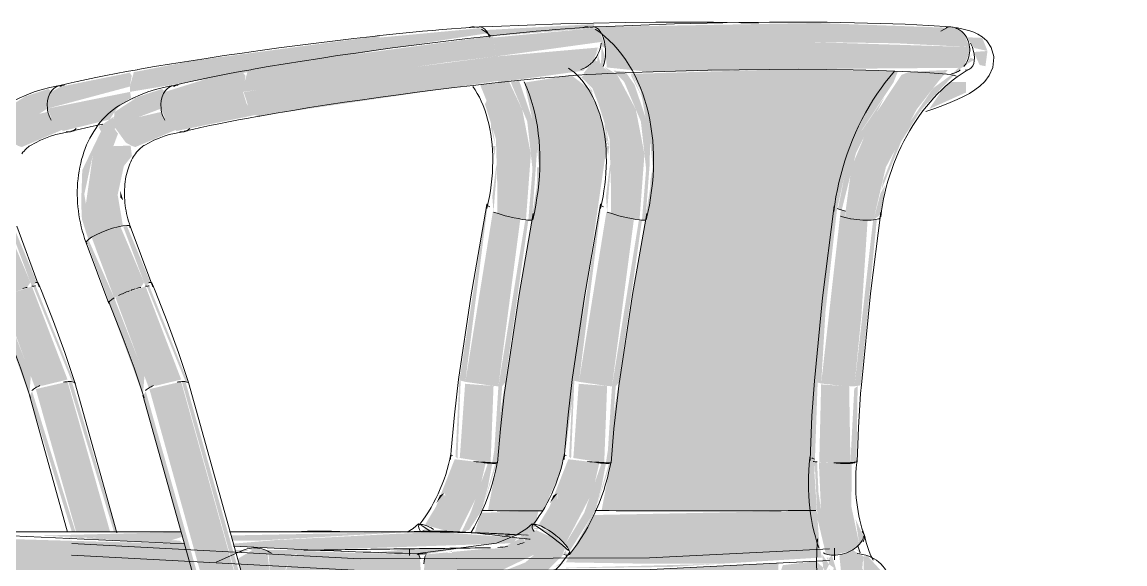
# Model space of a CAD drawing. Header units: inches. Extents: x -55396 to -733, y -290 to 853.
# Drawn here: x -26187.23 to -26163.85, y 16.87 to 28.35 of the extents above; entities that cross this region are included whole.
import ezdxf

# ---------------------------------------------------------------- set-up
doc = ezdxf.new("R2010")
doc.units = ezdxf.units.IN
doc.header["$MEASUREMENT"] = 0
doc.layers.add('I-FURN', color=30, linetype='Continuous', lineweight=9)

# ---------------------------------------------------------------- blocks, each defined once
blk = doc.blocks.new('HermanMiller_Collection_Air-Chair_SideChair_Arms - Arms-457867-Section 13')
at = {"layer": 'I-FURN'}
for points in [[(-26167.138, 27.825), (-26167.269, 28.117), (-26167.437, 28.228), (-26170.392, 28.334), (-26175.094, 28.249), (-26174.948, 28.117), (-26174.865, 27.825), (-26170.525, 27.931), (-26168.698, 27.904)], [(-26182.531, 26.875), (-26178.224, 27.5), (-26177.189, 27.624), (-26177.241, 28.061), (-26181.242, 27.527), (-26182.451, 27.293), (-26182.537, 27.002)], [(-26175.24, 27.448), (-26175.122, 27.537), (-26174.96, 27.884), (-26175.127, 27.571), (-26175.221, 27.466)], [(-26166.76, 27.741), (-26166.87, 28.018), (-26167.206, 28.032), (-26167.042, 27.804)], [(-26182.222, 26.362), (-26178.224, 26.945), (-26177.135, 27.107), (-26177.189, 27.624), (-26180.849, 27.149), (-26182.53, 26.869), (-26182.418, 26.52), (-26182.289, 26.384)], [(-26184.283, 26.52), (-26182.531, 26.875), (-26182.495, 27.219), (-26182.544, 27.28), (-26183.201, 27.186), (-26184.211, 26.871), (-26184.284, 26.648)], [(-26172.758, 17.999), (-26170.377, 18.008), (-26170.429, 18.794), (-26170.359, 20.766), (-26169.948, 24.408), (-26169.938, 24.434), (-26169.779, 25.162), (-26169.418, 26.073), (-26168.751, 27.079), (-26168.657, 27.314), (-26170.819, 27.359), (-26174.298, 27.257), (-26174.109, 26.882), (-26174.008, 26.323), (-26173.905, 25.764), (-26173.858, 25.279), (-26173.907, 24.869), (-26174.851, 19.018), (-26174.753, 19.01), (-26174.942, 18.003), (-26173.905, 18)], [(-26185.252, 26.106), (-26184.748, 26.344), (-26184.283, 26.52), (-26184.201, 26.882), (-26184.26, 26.938), (-26184.776, 26.768), (-26185.271, 26.448), (-26185.285, 26.227)], [(-26183.951, 26.047), (-26182.289, 26.384), (-26182.47, 26.625), (-26182.544, 26.873), (-26184.283, 26.52), (-26184.134, 26.172), (-26183.956, 26.049)], [(-26169.851, 24.369), (-26169.546, 25.586), (-26168.932, 26.786), (-26169.439, 26.032), (-26169.779, 25.162), (-26169.93, 24.398), (-26169.865, 24.373)], [(-26184.826, 25.706), (-26183.979, 26.066), (-26184.256, 26.392), (-26184.283, 26.45), (-26184.757, 26.34), (-26185.252, 26.106), (-26185.028, 25.798), (-26184.9, 25.729)], [(-26185.824, 23.747), (-26185.755, 23.793), (-26185.91, 24.704), (-26185.727, 25.55), (-26185.252, 26.106), (-26185.291, 26.344), (-26185.606, 26.129), (-26185.557, 26.039), (-26185.953, 25.218), (-26185.976, 24.537), (-26185.961, 24.179)], [(-26185.755, 23.793), (-26185.193, 24.016), (-26185.091, 24.038), (-26185.203, 24.694), (-26185.071, 25.304), (-26184.901, 25.517), (-26184.928, 25.737), (-26185.294, 25.724), (-26185.196, 25.989), (-26185.268, 26.088), (-26185.727, 25.55), (-26185.876, 24.504), (-26185.824, 24.197)], [(-26185.085, 24.575), (-26185.147, 24.783), (-26185.147, 24.638), (-26185.137, 24.628)], [(-26175.422, 20.731), (-26174.95, 24.467), (-26174.982, 24.38), (-26175.549, 20.767), (-26175.5, 20.75)], [(-26174.721, 20.637), (-26174.256, 24.181), (-26174.84, 24.327), (-26175.422, 20.731), (-26174.817, 20.643)], [(-26169.685, 20.635), (-26169.581, 20.637), (-26169.434, 22.129), (-26169.302, 24.156), (-26169.779, 24.243), (-26169.769, 24.346), (-26169.871, 24.375), (-26170.286, 20.696), (-26169.77, 20.637)], [(-26174.642, 20.635), (-26174.579, 20.716), (-26174.086, 24.158), (-26174.151, 24.162), (-26174.721, 20.637)], [(-26169.581, 20.637), (-26169.452, 20.656), (-26169.106, 24.175), (-26169.186, 24.155), (-26169.581, 20.638)], [(-26185.275, 22.509), (-26184.713, 22.733), (-26184.643, 22.838), (-26185.147, 24.026), (-26185.662, 23.844), (-26185.755, 23.793), (-26185.398, 22.838)], [(-26184.612, 22.754), (-26184.508, 22.838), (-26185.011, 24.046), (-26185.091, 24.038), (-26184.613, 22.757)], [(-26185.384, 22.422), (-26185.275, 22.509), (-26185.824, 23.747), (-26185.864, 23.708), (-26185.416, 22.509)], [(-26184.537, 20.59), (-26184.452, 20.647), (-26184.375, 20.653), (-26183.856, 20.78), (-26184.612, 22.754), (-26185.182, 22.559), (-26185.246, 22.507), (-26184.542, 20.602)], [(-26183.711, 20.719), (-26184.532, 22.763), (-26184.585, 22.754), (-26183.762, 20.734)], [(-26170.286, 20.696), (-26170.158, 22.838), (-26170.364, 20.716)], [(-26184.667, 20.458), (-26184.633, 20.868), (-26185.275, 22.501), (-26185.384, 22.397), (-26184.67, 20.465)], [(-26178.479, 0), (-26178.062, 0), (-26183.856, 20.734), (-26184.53, 20.578), (-26178.795, 0), (-26178.593, 0)], [(-26177.994, 0), (-26177.928, 0), (-26183.764, 20.734), (-26183.841, 20.734), (-26178.062, 0)], [(-26175.589, 19.095), (-26175.52, 20.757), (-26175.55, 20.75), (-26175.631, 19.145), (-26175.598, 19.118)], [(-26174.757, 19.015), (-26174.642, 20.635), (-26174.722, 20.635), (-26174.825, 19.017), (-26174.807, 19.016)], [(-26169.89, 19.015), (-26169.666, 19.02), (-26169.693, 20.635), (-26170.287, 20.677), (-26170.327, 19.031), (-26170.02, 19.017)], [(-26169.666, 19.02), (-26169.537, 19.033), (-26169.513, 20.643), (-26169.585, 20.587), (-26169.666, 19.025)], [(-26178.872, 0), (-26178.795, 0), (-26184.607, 20.529), (-26184.661, 20.436), (-26178.927, 0)], [(-26170.15, 17.073), (-26170.343, 18.385), (-26170.373, 19.034), (-26170.425, 19.034), (-26170.363, 17.823), (-26170.187, 17.087)], [(-26170.04, 17.058), (-26169.671, 17.144), (-26169.477, 17.287), (-26169.647, 18.094), (-26169.636, 19.009), (-26170.335, 19.026), (-26170.274, 17.662), (-26170.15, 17.073)], [(-26176.036, 18.162), (-26175.871, 18.376), (-26175.963, 18.324), (-26176.032, 18.172)], [(-26169.477, 17.287), (-26169.387, 17.456), (-26169.557, 17.822)], [(-26178.676, 15.697), (-26177.521, 15.898), (-26176.817, 16.21), (-26176.702, 16.306), (-26176.355, 16.482), (-26175.774, 17.047), (-26175.714, 17.219), (-26175.965, 17.42), (-26176.56, 16.904), (-26177.469, 16.545), (-26178.693, 16.344), (-26178.67, 15.816)], [(-26182.487, 16.428), (-26181.949, 16.475), (-26182.032, 17.144), (-26182.279, 17.212), (-26182.66, 16.978), (-26182.493, 16.489)], [(-26178.75, 16.318), (-26178.798, 17.059), (-26178.814, 17.06), (-26181.32, 17.148), (-26181.55, 16.953), (-26181.688, 16.617), (-26181.71, 16.423), (-26179.822, 16.35)], [(-26179.018, 17.069), (-26179.018, 17.195), (-26179.829, 17.103), (-26179.305, 17.081)], [(-26178.812, 17.06), (-26178.742, 17.07), (-26177.899, 17.208), (-26179.018, 17.195), (-26179.018, 17.069), (-26178.814, 17.06)], [(-26170.288, 16.351), (-26170.413, 16.62), (-26170.233, 16.62), (-26170.247, 16.797), (-26170.396, 16.935), (-26171.101, 16.847), (-26171.199, 16.541), (-26171.189, 16.424), (-26170.42, 16.367)]]:
    blk.add_hatch(color=256, dxfattribs=at).paths.add_polyline_path(points, flags=0)
h = blk.add_hatch(color=256, dxfattribs=at)
h.paths.add_polyline_path([(-26177.189, 27.624), (-26174.96, 27.931), (-26174.918, 27.821), (-26174.865, 27.825), (-26174.993, 28.184), (-26175.109, 28.224), (-26177.236, 28.025), (-26177.2, 27.72)], flags=0)
h.paths.add_polyline_path([(-26174.979, 27.817), (-26174.962, 27.858), (-26174.973, 27.838)], flags=0)
h = blk.add_hatch(color=256, dxfattribs=at)
h.paths.add_polyline_path([(-26167.52, 27.258), (-26167.262, 27.411), (-26167.137, 27.72), (-26167.138, 27.825), (-26170.525, 27.931), (-26174.865, 27.825), (-26174.832, 27.392), (-26173.905, 27.296), (-26170.636, 27.357), (-26167.377, 27.384), (-26167.477, 27.287), (-26167.524, 27.259)], flags=0)
h.paths.add_polyline_path([(-26174.829, 27.264), (-26174.851, 27.348), (-26174.832, 27.266)], flags=0)
h = blk.add_hatch(color=256, dxfattribs=at)
h.paths.add_polyline_path([(-26177.132, 27.076), (-26175.323, 27.323), (-26175.268, 27.4), (-26175.089, 27.627), (-26175.019, 27.814), (-26177.189, 27.624), (-26177.135, 27.107)], flags=0)
h.paths.add_polyline_path([(-26174.926, 27.374), (-26174.92, 27.41), (-26174.931, 27.38)], flags=0)
h.paths.add_polyline_path([(-26174.91, 27.406), (-26174.863, 27.603), (-26174.936, 27.82), (-26174.944, 27.758), (-26174.954, 27.466), (-26174.918, 27.41)], flags=0)
h = blk.add_hatch(color=256, dxfattribs=at)
h.paths.add_polyline_path([(-26174.138, 24.162), (-26174.033, 25.556), (-26174.216, 26.502), (-26174.616, 27.246), (-26174.88, 27.401), (-26174.809, 27.311), (-26175.089, 27.56), (-26175.32, 27.277), (-26175.136, 26.953), (-26175.006, 26.613), (-26174.773, 25.875), (-26174.746, 24.939), (-26174.743, 24.3), (-26174.184, 24.169)], flags=0)
h.paths.add_polyline_path([(-26175.104, 26.845), (-26175.277, 27.106), (-26175.157, 26.901)], flags=0)
h.paths.add_polyline_path([(-26174.921, 27.411), (-26174.974, 27.499), (-26175.019, 27.671), (-26175.037, 27.515), (-26174.956, 27.442)], flags=0)
h = blk.add_hatch(color=256, dxfattribs=at)
h.paths.add_polyline_path([(-26169.282, 24.155), (-26169.177, 24.162), (-26168.914, 25.279), (-26168.264, 26.5), (-26167.81, 27.084), (-26167.602, 27.338), (-26168.416, 27.302), (-26168.583, 27.235), (-26169.232, 26.257), (-26169.643, 25.279), (-26169.769, 24.346), (-26169.769, 24.267), (-26169.779, 24.212), (-26169.327, 24.156)], flags=0)
h.paths.add_polyline_path([(-26167.123, 27.609), (-26167.054, 27.72), (-26167.119, 27.63)], flags=0)
h = blk.add_hatch(color=256, dxfattribs=at)
h.paths.add_polyline_path([(-26169.177, 24.162), (-26169.027, 24.272), (-26168.931, 24.9), (-26169.028, 24.726), (-26169.098, 24.461)], flags=0)
h.paths.add_polyline_path([(-26169.009, 24.798), (-26168.591, 25.821), (-26168.162, 26.5), (-26167.339, 27.373), (-26167.914, 26.951), (-26168.591, 25.968), (-26168.975, 24.993), (-26168.994, 24.881)], flags=0)
h.paths.add_polyline_path([(-26167.212, 27.452), (-26167.037, 27.56), (-26167.123, 27.601), (-26167.201, 27.462)], flags=0)
h = blk.add_hatch(color=256, dxfattribs=at)
h.paths.add_polyline_path([(-26166.804, 27.418), (-26166.76, 27.741), (-26167.054, 27.719), (-26166.926, 27.444)], flags=0)
h.paths.add_polyline_path([(-26167.171, 27.495), (-26167.118, 27.821), (-26167.138, 27.825), (-26167.184, 27.497)], flags=0)
h = blk.add_hatch(color=256, dxfattribs=at)
h.paths.add_polyline_path([(-26173.907, 24.869), (-26173.858, 25.279), (-26173.905, 25.007)], flags=0)
h.paths.add_polyline_path([(-26174.06, 24.155), (-26174.011, 24.162), (-26173.926, 25.296), (-26173.905, 26.023), (-26174.243, 27.023), (-26174.438, 27.304), (-26174.69, 27.325), (-26174.461, 27.084), (-26174.109, 26.248), (-26173.998, 25.242), (-26174.086, 24.158)], flags=0)
h.paths.add_polyline_path([(-26174.033, 26.654), (-26174.315, 27.282), (-26174.31, 27.211), (-26174.05, 26.689)], flags=0)
h = blk.add_hatch(color=256, dxfattribs=at)
h.paths.add_polyline_path([(-26167.661, 27), (-26167.998, 26.509), (-26167.213, 26.863), (-26167.219, 27.084), (-26167.508, 27.084), (-26167.657, 27.003)], flags=0)
h.paths.add_polyline_path([(-26168.216, 26.433), (-26168.091, 26.547), (-26168.182, 26.475)], flags=0)
h = blk.add_hatch(color=256, dxfattribs=at)
h.paths.add_polyline_path([(-26174.782, 25.726), (-26174.844, 25.726), (-26174.801, 25.52)], flags=0)
h.paths.add_polyline_path([(-26174.825, 24.327), (-26174.736, 25.445), (-26174.775, 25.257), (-26174.85, 24.66), (-26174.825, 24.327)], flags=0)
h.paths.add_polyline_path([(-26174.782, 25.726), (-26174.874, 26.288), (-26174.877, 26.107), (-26174.801, 25.802)], flags=0)
h.paths.add_polyline_path([(-26174.9, 26.183), (-26175.104, 26.738), (-26174.985, 26.398), (-26174.907, 26.202)], flags=0)
h = blk.add_hatch(color=256, dxfattribs=at)
h.paths.add_polyline_path([(-26175.43, 19.09), (-26175.43, 19.091), (-26175.43, 19.395)], flags=0)
h.paths.add_polyline_path([(-26174.886, 19.02), (-26174.825, 20.644), (-26175.427, 20.69), (-26175.541, 19.118), (-26174.945, 19.023)], flags=0)
h = blk.add_hatch(color=256, dxfattribs=at)
h.paths.add_polyline_path([(-26175.871, 18.376), (-26175.888, 18.214), (-26175.885, 18.324)], flags=0)
h.paths.add_polyline_path([(-26175.714, 17.287), (-26175.13, 18.406), (-26174.99, 19.014), (-26175.648, 19.091), (-26176.043, 18.09), (-26176.281, 17.697), (-26175.888, 17.456), (-26175.794, 17.371)], flags=0)
h = blk.add_hatch(color=256, dxfattribs=at)
h.paths.add_polyline_path([(-26175.078, 18.002), (-26174.942, 18.516), (-26174.851, 19.002), (-26174.942, 19.009), (-26175.311, 17.955), (-26175.714, 17.287), (-26175.62, 17.144), (-26175.108, 17.955)], flags=0)
h.paths.add_polyline_path([(-26175.078, 18.002), (-26174.753, 19.01), (-26174.786, 19.002), (-26175.053, 18.086)], flags=0)
h = blk.add_hatch(color=256, dxfattribs=at)
h.paths.add_polyline_path([(-26175.078, 18.002), (-26175.432, 17.371), (-26175.107, 17.955)], flags=0)
h.paths.add_polyline_path([(-26172.438, 16.876), (-26170.269, 17.01), (-26170.323, 17.264), (-26170.374, 17.977), (-26170.399, 18.004), (-26175.138, 17.909), (-26175.7, 16.907), (-26173.905, 16.876)], flags=0)
h.paths.add_polyline_path([(-26170.154, 16.959), (-26170.134, 17.011), (-26170.172, 17.006)], flags=0)
h = blk.add_hatch(color=256, dxfattribs=at)
h.paths.add_polyline_path([(-26182.223, 17.367), (-26178.976, 17.552), (-26182.799, 17.477), (-26182.769, 17.367), (-26182.544, 17.367)], flags=0)
h.paths.add_polyline_path([(-26184.084, 17.368), (-26183.829, 17.451), (-26183.856, 17.549), (-26186.864, 17.473), (-26184.177, 17.368)], flags=0)
h = blk.add_hatch(color=256, dxfattribs=at)
h.paths.add_polyline_path([(-26181.249, 17.162), (-26176.822, 17.312), (-26176.728, 17.426), (-26178.379, 17.548), (-26179.305, 17.511), (-26181.855, 17.379), (-26182.751, 17.303), (-26182.735, 17.246), (-26181.222, 17.168)], flags=0)
h.paths.add_polyline_path([(-26176.733, 17.281), (-26176.463, 17.394), (-26176.686, 17.325)], flags=0)
h.paths.add_polyline_path([(-26183.786, 17.296), (-26183.894, 17.368), (-26186.499, 17.451), (-26184.434, 17.326)], flags=0)
h = blk.add_hatch(color=256, dxfattribs=at)
h.paths.add_polyline_path([(-26176.579, 17.426), (-26176.568, 17.343), (-26176.601, 17.406)], flags=0)
h.paths.add_polyline_path([(-26178.116, 17.107), (-26178.116, 17.154), (-26178.224, 17.103)], flags=0)
h.paths.add_polyline_path([(-26178.693, 16.344), (-26177.469, 16.545), (-26176.366, 17.072), (-26175.965, 17.42), (-26176.329, 17.589), (-26177.065, 17.206), (-26177.447, 17.19), (-26178.678, 17.074), (-26178.694, 16.992), (-26178.716, 16.558), (-26178.703, 16.444)], flags=0)
h = blk.add_hatch(color=256, dxfattribs=at)
h.paths.add_polyline_path([(-26175.677, 17.058), (-26175.7, 17.161), (-26175.752, 17.095), (-26175.7, 17.069)], flags=0)
h.paths.add_polyline_path([(-26175.62, 17.144), (-26175.965, 17.514), (-26176.261, 17.648), (-26176.405, 17.625), (-26176.306, 17.604), (-26176.261, 17.633), (-26175.7, 17.17)], flags=0)
h = blk.add_hatch(color=256, dxfattribs=at)
h.paths.add_polyline_path([(-26181.71, 16.423), (-26181.634, 16.798), (-26181.443, 17.073), (-26181.19, 17.174), (-26182.712, 17.165), (-26182.633, 17.099), (-26182.279, 17.212), (-26182.003, 17.081), (-26181.949, 16.434)], flags=0)
h.paths.add_polyline_path([(-26183.567, 16.51), (-26183.786, 17.296), (-26188.245, 17.421), (-26188.457, 17.069), (-26188.457, 16.74), (-26183.722, 16.517)], flags=0)
h = blk.add_hatch(color=256, dxfattribs=at)
h.paths.add_polyline_path([(-26171.213, 16.426), (-26171.189, 16.897), (-26175.7, 16.66), (-26171.745, 16.453)], flags=0)
h.paths.add_polyline_path([(-26176.608, 17.413), (-26176.579, 17.484), (-26176.728, 17.426)], flags=0)
h = blk.add_hatch(color=256, dxfattribs=at)
h.paths.add_polyline_path([(-26170.116, 16.391), (-26170.198, 16.705), (-26170.265, 16.544)], flags=0)
h.paths.add_polyline_path([(-26169.724, 15.9), (-26170.057, 17.06), (-26170.132, 16.984), (-26170.119, 16.864), (-26170.016, 16.791), (-26170.088, 16.593), (-26169.962, 16.508), (-26170.116, 16.391), (-26169.778, 15.927)], flags=0)
h.paths.add_polyline_path([(-26170.198, 16.705), (-26170.119, 16.864), (-26170.262, 17.073), (-26170.247, 16.797)], flags=0)
h = blk.add_hatch(color=256, dxfattribs=at)
h.paths.add_polyline_path([(-26169.585, 15.6), (-26169.429, 15.641), (-26169.654, 15.748)], flags=0)
h.paths.add_polyline_path([(-26169.296, 16.579), (-26169.185, 16.533), (-26169.267, 16.879)], flags=0)
h.paths.add_polyline_path([(-26169.681, 16.238), (-26169.724, 16.09), (-26169.616, 15.975)], flags=0)
h.paths.add_polyline_path([(-26169.429, 15.812), (-26169.005, 15.88), (-26168.978, 15.986), (-26169.112, 16.034), (-26169.444, 16.48), (-26169.296, 16.579), (-26169.415, 16.777), (-26169.392, 17.033), (-26169.625, 17.172), (-26169.9, 17.051), (-26169.833, 16.397), (-26169.585, 16.024), (-26169.585, 15.948)], flags=0)
h.paths.add_polyline_path([(-26169.391, 15.622), (-26169.302, 15.745), (-26169.429, 15.812), (-26169.396, 15.648)], flags=0)
h = blk.add_hatch(color=256, dxfattribs=at)
h.paths.add_polyline_path([(-26163.985, 0), (-26163.845, 0), (-26169.083, 15.771), (-26169.151, 15.744), (-26165.265, 3.899)], flags=0)
h.paths.add_polyline_path([(-26169.459, 17.11), (-26169.58, 17.199), (-26169.502, 17.159), (-26169.475, 17.129)], flags=0)
h = blk.add_hatch(color=256, dxfattribs=at)
h.paths.add_polyline_path([(-26172.438, 16.876), (-26175.7, 16.792), (-26175.7, 16.783), (-26173.461, 16.81)], flags=0)
h.paths.add_polyline_path([(-26175.941, 16.808), (-26175.7, 16.907), (-26175.858, 16.864)], flags=0)
h = blk.add_hatch(color=256, dxfattribs=at)
h.paths.add_polyline_path([(-26169.616, 15.975), (-26169.595, 16.162), (-26169.649, 16.108)], flags=0)
h.paths.add_polyline_path([(-26170.116, 16.391), (-26170.016, 16.545), (-26170.088, 16.593), (-26170.115, 16.77), (-26170.181, 16.64)], flags=0)
h.paths.add_polyline_path([(-26169.56, 15.585), (-26169.595, 15.62), (-26169.532, 15.69), (-26169.396, 15.649), (-26169.532, 15.902), (-26169.74, 15.975), (-26169.778, 15.927), (-26169.913, 16.024), (-26170.185, 16.462), (-26170.257, 16.535), (-26170.116, 15.908), (-26169.585, 15.589)], flags=0)
h.paths.add_polyline_path([(-26169.236, 15.711), (-26168.934, 15.908), (-26168.904, 15.945), (-26168.816, 16.512), (-26169.304, 17.042), (-26169.392, 17.03), (-26169.382, 16.721), (-26169.3, 16.577), (-26169.382, 16.435), (-26169.296, 16.361), (-26169.05, 16.012), (-26168.934, 15.97), (-26169.112, 15.821), (-26169.38, 15.787), (-26169.3, 15.744)], flags=0)
h.paths.add_polyline_path([(-26169.778, 16.148), (-26169.732, 16.291), (-26169.798, 16.238), (-26169.784, 16.174)], flags=0)
h.paths.add_polyline_path([(-26169.185, 16.533), (-26169.296, 16.579), (-26169.267, 16.879)], flags=0)
for p, q in [((-26167.625, 28.231), (-26167.746, 28.162)), ((-26166.627, 27.627), (-26166.625, 27.605)), ((-26183.921, 27.021), (-26184.065, 27)), ((-26183.902, 26.014), (-26183.806, 26.027)), ((-26184.455, 22.742), (-26184.935, 24.026)), ((-26185.873, 23.678), (-26185.85, 23.661)), ((-26185.872, 23.677), (-26185.392, 22.392)), ((-26177.927, 0), (-26183.702, 20.719)), ((-26184.666, 20.451), (-26178.965, 0)), ((-26178.784, 17.552), (-26182.832, 17.551)), ((-26176.414, 17.711), (-26176.415, 17.721)), ((-26183.785, 17.296), (-26188.046, 17.496)), ((-26176.497, 17.48), (-26176.799, 17.496)), ((-26169.396, 17.342), (-26169.369, 17.42)), ((-26182.557, 17.157), (-26183.113, 16.908)), ((-26181.173, 17.173), (-26182.748, 17.247)), ((-26179.018, 17.053), (-26179.018, 17.195)), ((-26178.837, 17.091), (-26178.855, 17.066)), ((-26170.007, 16.957), (-26170.007, 17.208)), ((-26169.458, 17.109), (-26169.507, 17.26))]:
    blk.add_line(p, q, dxfattribs=at)
at = {"layer": 'I-FURN', "flags": 128}
for points in [[(-26167.539, 28.25), (-26168.008, 28.28), (-26168.505, 28.306), (-26169.029, 28.326), (-26169.58, 28.34), (-26170.157, 28.35), (-26170.759, 28.353), (-26171.384, 28.352), (-26172.033, 28.345), (-26172.704, 28.332), (-26173.396, 28.314), (-26174.109, 28.291), (-26174.84, 28.263), (-26175.116, 28.251)], [(-26182.363, 27.348), (-26182.012, 27.409), (-26181.654, 27.468), (-26181.288, 27.527), (-26180.917, 27.585), (-26180.539, 27.642), (-26180.156, 27.698), (-26179.769, 27.753), (-26179.377, 27.806), (-26178.982, 27.858), (-26178.585, 27.909), (-26178.185, 27.958), (-26177.783, 28.005), (-26177.381, 28.051), (-26177.242, 28.066)], [(-26175.118, 28.251), (-26175.313, 28.238), (-26175.512, 28.224), (-26175.713, 28.209), (-26175.916, 28.193), (-26176.121, 28.176), (-26176.328, 28.158), (-26176.536, 28.139), (-26176.746, 28.118), (-26176.956, 28.097), (-26177.166, 28.075), (-26177.242, 28.066)], [(-26175.08, 28.206), (-26174.975, 28.13), (-26174.875, 28.048), (-26174.778, 27.961), (-26174.686, 27.868), (-26174.599, 27.77), (-26174.516, 27.667), (-26174.438, 27.559), (-26174.365, 27.447), (-26174.296, 27.331), (-26174.232, 27.211), (-26174.173, 27.088), (-26174.119, 26.961), (-26174.069, 26.83), (-26174.025, 26.697), (-26173.985, 26.561), (-26173.95, 26.422), (-26173.92, 26.281), (-26173.895, 26.138), (-26173.875, 25.993), (-26173.859, 25.845), (-26173.848, 25.697), (-26173.842, 25.547), (-26173.841, 25.395), (-26173.844, 25.243), (-26173.852, 25.09), (-26173.864, 24.936), (-26173.881, 24.782), (-26173.903, 24.628), (-26173.929, 24.474), (-26173.96, 24.32), (-26173.994, 24.167)], [(-26166.627, 27.627), (-26166.682, 27.817), (-26166.777, 27.954), (-26166.875, 28.041), (-26166.967, 28.098), (-26167.052, 28.137), (-26167.135, 28.167), (-26167.219, 28.191), (-26167.304, 28.211), (-26167.394, 28.228), (-26167.488, 28.243), (-26167.515, 28.247)], [(-26166.625, 27.605), (-26166.647, 27.389), (-26166.722, 27.218), (-26166.817, 27.092), (-26166.919, 26.996), (-26167.027, 26.915), (-26167.142, 26.843), (-26167.266, 26.776), (-26167.401, 26.712), (-26167.548, 26.648), (-26167.707, 26.586), (-26167.879, 26.523), (-26168.064, 26.461)], [(-26175.644, 27.38), (-26175.585, 27.337), (-26175.527, 27.29), (-26175.47, 27.239), (-26175.415, 27.183), (-26175.362, 27.123), (-26175.311, 27.059), (-26175.261, 26.991), (-26175.213, 26.918), (-26175.168, 26.842), (-26175.125, 26.761), (-26175.084, 26.676), (-26175.047, 26.587), (-26175.012, 26.495), (-26174.979, 26.399), (-26174.95, 26.299), (-26174.925, 26.196), (-26174.902, 26.091), (-26174.883, 25.982), (-26174.867, 25.87), (-26174.855, 25.756), (-26174.847, 25.64), (-26174.842, 25.521), (-26174.841, 25.401), (-26174.843, 25.279), (-26174.849, 25.156), (-26174.86, 25.032), (-26174.873, 24.907), (-26174.891, 24.781), (-26174.912, 24.655), (-26174.938, 24.529), (-26174.966, 24.402)], [(-26184.022, 27.012), (-26183.841, 27.054), (-26183.652, 27.096), (-26183.456, 27.138), (-26183.254, 27.18), (-26183.044, 27.222), (-26182.829, 27.263), (-26182.607, 27.304), (-26182.38, 27.345), (-26182.363, 27.348)], [(-26175.064, 27.252), (-26175.254, 27.24), (-26175.447, 27.226), (-26175.643, 27.212), (-26175.842, 27.196), (-26176.043, 27.179), (-26176.245, 27.162), (-26176.449, 27.143), (-26176.654, 27.123), (-26176.86, 27.102), (-26177.066, 27.08), (-26177.133, 27.072)], [(-26167.619, 27.253), (-26168.073, 27.283), (-26168.557, 27.307), (-26169.069, 27.327), (-26169.61, 27.341), (-26170.176, 27.35), (-26170.769, 27.353), (-26171.387, 27.352), (-26172.028, 27.344), (-26172.692, 27.332), (-26173.378, 27.314), (-26174.084, 27.291), (-26174.809, 27.263), (-26175.065, 27.252)], [(-26168.735, 27.313), (-26168.832, 27.196), (-26168.926, 27.076), (-26169.017, 26.953), (-26169.105, 26.826), (-26169.189, 26.696), (-26169.27, 26.563), (-26169.348, 26.427), (-26169.422, 26.289), (-26169.492, 26.148), (-26169.558, 26.005), (-26169.621, 25.86), (-26169.679, 25.713), (-26169.734, 25.564), (-26169.784, 25.414), (-26169.83, 25.263), (-26169.872, 25.111), (-26169.91, 24.958), (-26169.943, 24.804), (-26169.972, 24.65), (-26169.997, 24.496), (-26170.017, 24.342)], [(-26167.144, 27.355), (-26167.23, 27.306), (-26167.315, 27.252), (-26167.401, 27.193), (-26167.486, 27.13), (-26167.571, 27.062), (-26167.654, 26.99), (-26167.737, 26.913), (-26167.819, 26.833), (-26167.899, 26.748), (-26167.978, 26.66), (-26168.055, 26.567), (-26168.13, 26.472), (-26168.203, 26.372), (-26168.274, 26.27), (-26168.343, 26.164), (-26168.409, 26.056), (-26168.472, 25.944), (-26168.533, 25.831), (-26168.59, 25.715), (-26168.645, 25.597), (-26168.697, 25.477), (-26168.745, 25.355), (-26168.79, 25.233), (-26168.832, 25.109), (-26168.87, 24.984), (-26168.905, 24.858), (-26168.936, 24.732), (-26168.963, 24.605), (-26168.987, 24.479), (-26169.007, 24.353), (-26169.023, 24.228)], [(-26167.427, 27.21), (-26167.436, 27.213), (-26167.462, 27.221), (-26167.501, 27.231), (-26167.553, 27.241), (-26167.616, 27.251), (-26167.644, 27.256)], [(-26184.065, 27), (-26184.233, 26.968), (-26184.398, 26.926), (-26184.561, 26.874), (-26184.721, 26.814), (-26184.879, 26.744), (-26185.032, 26.666), (-26185.16, 26.592)], [(-26182.19, 26.363), (-26181.845, 26.423), (-26181.492, 26.482), (-26181.132, 26.54), (-26180.765, 26.597), (-26180.392, 26.653), (-26180.014, 26.708), (-26179.632, 26.762), (-26179.245, 26.815), (-26178.854, 26.867), (-26178.461, 26.917), (-26178.065, 26.965), (-26177.668, 27.012), (-26177.27, 27.057), (-26177.133, 27.072)], [(-26185.16, 26.592), (-26185.226, 26.55), (-26185.29, 26.504), (-26185.352, 26.455), (-26185.411, 26.402), (-26185.468, 26.348), (-26185.522, 26.29), (-26185.573, 26.23), (-26185.622, 26.167), (-26185.668, 26.102), (-26185.711, 26.036), (-26185.752, 25.967), (-26185.791, 25.896), (-26185.827, 25.824), (-26185.86, 25.75), (-26185.89, 25.675), (-26185.918, 25.598), (-26185.944, 25.52), (-26185.967, 25.441), (-26185.987, 25.361), (-26186.005, 25.28), (-26186.02, 25.197), (-26186.033, 25.115), (-26186.043, 25.031), (-26186.051, 24.947), (-26186.056, 24.863), (-26186.059, 24.778), (-26186.059, 24.693), (-26186.057, 24.607), (-26186.053, 24.522), (-26186.046, 24.437), (-26186.036, 24.352), (-26186.025, 24.267), (-26186.01, 24.182), (-26185.994, 24.098), (-26185.975, 24.015), (-26185.954, 23.932), (-26185.93, 23.85), (-26185.904, 23.768), (-26185.876, 23.688), (-26185.873, 23.678)], [(-26183.79, 26.039), (-26183.618, 26.079), (-26183.438, 26.119), (-26183.25, 26.16), (-26183.055, 26.2), (-26182.852, 26.24), (-26182.643, 26.281), (-26182.428, 26.321), (-26182.207, 26.36), (-26182.19, 26.363)], [(-26184.642, 25.737), (-26184.538, 25.796), (-26184.433, 25.849), (-26184.326, 25.895), (-26184.217, 25.935), (-26184.108, 25.969), (-26183.997, 25.996), (-26183.902, 26.014)], [(-26184.935, 24.025), (-26184.953, 24.078), (-26184.971, 24.132), (-26184.987, 24.186), (-26185.001, 24.242), (-26185.014, 24.298), (-26185.025, 24.354), (-26185.035, 24.411), (-26185.043, 24.468), (-26185.05, 24.525), (-26185.054, 24.582), (-26185.058, 24.639), (-26185.059, 24.696), (-26185.059, 24.752), (-26185.058, 24.808), (-26185.054, 24.863), (-26185.05, 24.917), (-26185.043, 24.971), (-26185.035, 25.023), (-26185.026, 25.074), (-26185.015, 25.124), (-26185.003, 25.173), (-26184.99, 25.22), (-26184.975, 25.266), (-26184.959, 25.31), (-26184.942, 25.352), (-26184.924, 25.393), (-26184.906, 25.431), (-26184.886, 25.468), (-26184.866, 25.502), (-26184.845, 25.535), (-26184.823, 25.565), (-26184.801, 25.594), (-26184.779, 25.62), (-26184.757, 25.644), (-26184.734, 25.666), (-26184.712, 25.686), (-26184.689, 25.704), (-26184.667, 25.721), (-26184.645, 25.735), (-26184.642, 25.737)], [(-26174.963, 24.486), (-26175.305, 22.535), (-26175.564, 20.78)], [(-26170.012, 24.462), (-26170.258, 22.511), (-26170.431, 20.756)], [(-26169.434, 20.671), (-26169.241, 22.606), (-26169.022, 24.323)], [(-26174.573, 20.647), (-26174.285, 22.582), (-26173.981, 24.299)], [(-26185.431, 23.942), (-26185.552, 23.894), (-26185.662, 23.844), (-26185.755, 23.793)], [(-26185.091, 24.038), (-26185.193, 24.016), (-26185.309, 23.984), (-26185.431, 23.942)], [(-26184.935, 24.025), (-26184.957, 24.042), (-26185.011, 24.046), (-26185.091, 24.038)], [(-26184.943, 23.995), (-26184.934, 24.024), (-26184.935, 24.025)], [(-26185.755, 23.793), (-26185.824, 23.747), (-26185.864, 23.708), (-26185.873, 23.679), (-26185.873, 23.678)], [(-26183.692, 20.698), (-26183.912, 21.355), (-26184.151, 22.009), (-26184.409, 22.66), (-26184.478, 22.826)], [(-26184.644, 20.394), (-26184.855, 21.025), (-26185.085, 21.653), (-26185.333, 22.279), (-26185.399, 22.438)], [(-26175.564, 20.78), (-26175.654, 20.034), (-26175.723, 19.284), (-26175.737, 19.086)], [(-26174.74, 19.017), (-26174.679, 19.739), (-26174.598, 20.458), (-26174.573, 20.647)], [(-26170.431, 20.756), (-26170.483, 20.009), (-26170.515, 19.26), (-26170.52, 19.062)], [(-26169.52, 19.041), (-26169.495, 19.763), (-26169.45, 20.482), (-26169.434, 20.671)], [(-26175.732, 19.197), (-26175.754, 19.09), (-26175.779, 18.983), (-26175.807, 18.877), (-26175.839, 18.771), (-26175.874, 18.667), (-26175.912, 18.563), (-26175.954, 18.461), (-26175.998, 18.361), (-26176.046, 18.262), (-26176.096, 18.166), (-26176.149, 18.071), (-26176.205, 17.979), (-26176.263, 17.889), (-26176.324, 17.802), (-26176.387, 17.718), (-26176.405, 17.694)], [(-26175.62, 17.075), (-26175.536, 17.185), (-26175.456, 17.298), (-26175.379, 17.414), (-26175.305, 17.533), (-26175.236, 17.655), (-26175.17, 17.779), (-26175.107, 17.905), (-26175.049, 18.033), (-26174.995, 18.164), (-26174.945, 18.296), (-26174.898, 18.429), (-26174.857, 18.565), (-26174.819, 18.701), (-26174.785, 18.838), (-26174.756, 18.976), (-26174.749, 19.015)], [(-26170.337, 17.218), (-26170.375, 17.332), (-26170.409, 17.448), (-26170.44, 17.567), (-26170.467, 17.688), (-26170.49, 17.812), (-26170.51, 17.937), (-26170.526, 18.064), (-26170.538, 18.192), (-26170.547, 18.322), (-26170.552, 18.453), (-26170.554, 18.585), (-26170.552, 18.719), (-26170.547, 18.853), (-26170.538, 18.987), (-26170.526, 19.122), (-26170.522, 19.161)], [(-26169.394, 17.551), (-26169.421, 17.631), (-26169.445, 17.714), (-26169.467, 17.8), (-26169.487, 17.889), (-26169.505, 17.981), (-26169.519, 18.076), (-26169.532, 18.174), (-26169.541, 18.274), (-26169.548, 18.376), (-26169.553, 18.48), (-26169.554, 18.585), (-26169.552, 18.692), (-26169.548, 18.801), (-26169.541, 18.91), (-26169.531, 19.02), (-26169.528, 19.052)], [(-26183.856, 17.551), (-26186.215, 17.55), (-26188.339, 17.552)], [(-26178.837, 17.091), (-26177.168, 17.316), (-26176.75, 17.486), (-26176.526, 17.627), (-26176.417, 17.72)], [(-26176.786, 17.495), (-26176.811, 17.497), (-26176.838, 17.498), (-26176.865, 17.5), (-26176.894, 17.502), (-26176.924, 17.504), (-26176.956, 17.505), (-26176.988, 17.507), (-26177.022, 17.509), (-26177.057, 17.511), (-26177.094, 17.512), (-26177.132, 17.514), (-26177.17, 17.516), (-26177.21, 17.518), (-26177.251, 17.519), (-26177.293, 17.521), (-26177.336, 17.523), (-26177.379, 17.524), (-26177.423, 17.526), (-26177.469, 17.527), (-26177.514, 17.529), (-26177.561, 17.53), (-26177.607, 17.532), (-26177.655, 17.533), (-26177.702, 17.535), (-26177.75, 17.536), (-26177.798, 17.537), (-26177.847, 17.539), (-26177.895, 17.54), (-26177.944, 17.541), (-26177.992, 17.542), (-26178.04, 17.543), (-26178.088, 17.544), (-26178.136, 17.545), (-26178.183, 17.546), (-26178.23, 17.547), (-26178.277, 17.548), (-26178.323, 17.548), (-26178.368, 17.549), (-26178.412, 17.55), (-26178.456, 17.55), (-26178.499, 17.551), (-26178.541, 17.551), (-26178.582, 17.552), (-26178.622, 17.552), (-26178.661, 17.552), (-26178.699, 17.552), (-26178.736, 17.552), (-26178.771, 17.552), (-26178.784, 17.552)], [(-26176.415, 17.721), (-26176.387, 17.711), (-26176.335, 17.681), (-26176.261, 17.633), (-26176.171, 17.57), (-26176.07, 17.498), (-26175.965, 17.42)], [(-26169.369, 17.42), (-26169.375, 17.498), (-26169.414, 17.57)], [(-26186.177, 17.307), (-26180.063, 16.983), (-26173.929, 17.005), (-26170.113, 17.193)], [(-26175.965, 17.42), (-26175.864, 17.342), (-26175.774, 17.27), (-26175.7, 17.207), (-26175.647, 17.159)], [(-26170.254, 16.024), (-26170.363, 16.433), (-26170.384, 16.858), (-26170.376, 17.166), (-26170.364, 17.406)], [(-26169.184, 16.955), (-26169.194, 16.971), (-26169.233, 17.046), (-26169.271, 17.139), (-26169.331, 17.328), (-26169.371, 17.486)], [(-26181.173, 17.173), (-26181.041, 17.167), (-26180.904, 17.161), (-26180.762, 17.155), (-26180.617, 17.149), (-26180.468, 17.143), (-26180.315, 17.137), (-26180.158, 17.132), (-26179.999, 17.126), (-26179.836, 17.12), (-26179.671, 17.115), (-26179.504, 17.109), (-26179.334, 17.104), (-26179.163, 17.098), (-26178.99, 17.093), (-26178.817, 17.088), (-26178.657, 17.084)], [(-26178.789, 16.991), (-26178.814, 17.066), (-26178.837, 17.091)], [(-26178.705, 15.597), (-26177.117, 15.991), (-26176.134, 16.544), (-26175.832, 16.833), (-26175.617, 17.12)], [(-26169.339, 17.056), (-26169.412, 17.074), (-26169.469, 17.084), (-26169.522, 17.092)], [(-26186.181, 17.056), (-26180.053, 16.732), (-26173.905, 16.755), (-26170.112, 16.943)]]:
    blk.add_lwpolyline(points, dxfattribs=at)
at = {"layer": 'I-FURN'}
for centre, major_axis, ratio, start_param, end_param in [((-26175.362, 27.793), (0.282, 0.413), 0.716528, 0.185746, 0.709345), ((-26167.385, 27.793), (-0.241, 0.438), 0.575844, 5.706994, 6.230592), ((-26175.362, 27.793), (0.282, 0.413), 0.716528, 4.898135, 5.421734), ((-26167.385, 27.793), (-0.241, 0.438), 0.575844, 4.136197, 4.659796), ((-26175.362, 27.793), (0.282, 0.413), 0.716528, 3.850938, 4.898135), ((-26167.385, 27.793), (-0.241, 0.438), 0.575844, 2.8272, 4.136197), ((-26183.906, 26.525), (-0.116, 0.486), 0.74611, 0, 1.405643), ((-26183.863, 26.524), (-0.057, 0.497), 0.711436, 0.034696, 0.296495), ((-26183.863, 26.524), (-0.057, 0.497), 0.711436, 0, 0.034696), ((-26183.906, 26.525), (-0.116, 0.486), 0.74611, 1.405643, 1.929241), ((-26183.863, 26.524), (-0.057, 0.497), 0.711436, 2.914489, 3.176288), ((-26183.863, 26.524), (-0.057, 0.497), 0.711436, 3.176288, 3.438088), ((-26183.906, 26.525), (-0.116, 0.486), 0.74611, 3.238238, 3.500038), ((-26174.472, 24.392), (-0.491, 0.093), 0.137076, 0.008955, 0.532553), ((-26174.472, 24.392), (-0.491, 0.093), 0.137076, 6.030341, 6.283185), ((-26174.48, 24.285), (-0.486, 0.118), 0.11091, 0.809563, 2.380359), ((-26169.517, 24.392), (-0.495, 0.07), 0.185134, 0.540717, 0.802516), ((-26169.517, 24.392), (-0.495, 0.07), 0.185134, 0.816106, 1.064316), ((-26174.48, 24.285), (-0.486, 0.118), 0.11091, 2.380359, 2.903958), ((-26174.48, 24.285), (-0.486, 0.118), 0.11091, 3.141593, 3.165757), ((-26169.52, 24.285), (-0.497, 0.057), 0.234229, 0.788125, 1.043613), ((-26169.52, 24.285), (-0.497, 0.057), 0.234229, 1.049924, 1.307964), ((-26169.52, 24.285), (-0.497, 0.057), 0.234229, 1.311723, 2.358921), ((-26169.52, 24.285), (-0.497, 0.057), 0.234229, 2.358921, 2.88252), ((-26169.52, 24.285), (-0.497, 0.057), 0.234229, 3.141593, 3.144319), ((-26184.924, 22.567), (0.468, 0.175), 0.191458, 1.296963, 1.500905), ((-26184.924, 22.567), (0.468, 0.175), 0.191458, 1.035163, 1.237776), ((-26184.924, 22.567), (0.468, 0.175), 0.191458, 0.511565, 0.773364), ((-26184.939, 22.632), (0.461, 0.194), 0.144221, 6.220526, 6.744124), ((-26184.924, 22.567), (0.468, 0.175), 0.191458, 2.34416, 3.141593), ((-26184.924, 22.567), (0.468, 0.175), 0.191458, 1.558762, 2.082361), ((-26184.184, 20.585), (0.482, 0.134), 0.301377, 2.306833, 2.568633), ((-26184.184, 20.585), (0.482, 0.134), 0.301377, 2.051225, 2.306833), ((-26184.168, 20.546), (0.476, 0.152), 0.239355, 0.740351, 1.000511), ((-26184.168, 20.546), (0.476, 0.152), 0.239355, 6.237561, 7.02296), ((-26175.24, 19.106), (-0.492, 0.091), 0.107353, 6.170071, 6.69367), ((-26175.238, 19.052), (-0.499, 0.035), 0.020295, 1.570393, 2.355791), ((-26175.24, 19.106), (-0.492, 0.091), 0.107353, 1.981281, 2.24308), ((-26175.24, 19.106), (-0.492, 0.091), 0.107353, 2.24308, 3.290278), ((-26175.238, 19.052), (-0.499, 0.035), 0.020295, 2.355791, 3.141189), ((-26175.238, 19.052), (-0.499, 0.035), 0.020295, 3.141593, 3.402989), ((-26170.025, 19.106), (-0.497, 0.055), 0.180952, 0.394781, 0.656581), ((-26170.02, 19.052), (-0.5, 0.01), 0.069551, 0.525417, 0.787217), ((-26170.02, 19.052), (-0.5, 0.01), 0.069551, 1.572615, 2.358013), ((-26170.025, 19.106), (-0.497, 0.055), 0.180952, 1.703778, 2.489176), ((-26170.02, 19.052), (-0.5, 0.01), 0.069551, 2.358013, 2.619812), ((-26170.025, 19.106), (-0.497, 0.055), 0.180952, 2.489176, 2.750976), ((-26170.02, 19.052), (-0.5, 0.01), 0.069551, 2.631543, 3.141593), ((-26170.02, 19.052), (-0.5, 0.01), 0.069551, 3.143411, 3.405211), ((-26170.025, 19.106), (-0.497, 0.055), 0.180952, 3.012775, 3.274575), ((-26176.013, 17.385), (-0.393, 0.31), 0.26753, 5.651962, 6.960959), ((-26176.013, 17.385), (-0.393, 0.31), 0.26753, 4.081166, 5.651962), ((-26169.866, 17.385), (0.471, 0.167), 0.596783, 6.229363, 6.283185), ((-26172.039, 101.858), (0, 84.692), 0.707107, 3.05175, 3.065619), ((-26169.866, 17.385), (0.471, 0.167), 0.596783, 5.443965, 5.967563), ((-26182.298, 16.463), (-0.021, 0.75), 0.90616, 6.224803, 6.748402), ((-26182.298, 16.463), (-0.021, 0.75), 0.90616, 5.701205, 6.224803), ((-26176.013, 17.385), (-0.393, 0.31), 0.26753, 2.51037, 4.081166), ((-26169.866, 17.385), (0.471, 0.167), 0.596783, 3.611369, 3.873168), ((-26169.866, 17.385), (0.471, 0.167), 0.596783, 3.873168, 5.443965), ((-26178.677, 16.334), (0.02, 0.75), 0.096081, 0.286594, 0.768007), ((-26169.541, 16.334), (0.202, 0.722), 0.995009, 4.962286, 6.283185)]:
    blk.add_ellipse(centre, major_axis=major_axis, ratio=ratio, start_param=start_param, end_param=end_param, dxfattribs=at)
for points, knots in [([(-26175.146, 28.245), (-26175.12, 28.254), (-26175.068, 28.251), (-26174.982, 28.185), (-26174.905, 28.042), (-26174.873, 27.899), (-26174.865, 27.825)], [-1, -1, -1, -1, -0.785714, -0.571429, -0.285714, 0, 0, 0, 0]), ([(-26167.437, 28.228), (-26167.406, 28.217), (-26167.315, 28.172), (-26167.193, 28.042), (-26167.147, 27.899), (-26167.138, 27.825)], [-0.7142857, -0.7142857, -0.7142857, -0.7142857, -0.5714286, -0.2857143, 0, 0, 0, 0]), ([(-26174.865, 27.825), (-26174.858, 27.77), (-26174.855, 27.656), (-26174.874, 27.514), (-26174.897, 27.438), (-26174.907, 27.411)], [-1, -1, -1, -1, -0.7857143, -0.5714286, -0.4285714, -0.4285714, -0.4285714, -0.4285714]), ([(-26167.138, 27.825), (-26167.132, 27.77), (-26167.137, 27.656), (-26167.187, 27.514), (-26167.238, 27.438), (-26167.262, 27.411)], [-1, -1, -1, -1, -0.7857143, -0.5714286, -0.4285714, -0.4285714, -0.4285714, -0.4285714]), ([(-26175.075, 18.003), (-26174.293, 18), (-26172.713, 17.997), (-26171.178, 18.001), (-26170.4, 18.004)], [-0.9089628, -0.9089628, -0.9089628, -0.9089628, -0.5, -0.0731199, -0.0731199, -0.0731199, -0.0731199]), ([(-26177.412, 17.508), (-26177.543, 17.525), (-26177.87, 17.553), (-26178.378, 17.571), (-26178.782, 17.566), (-26178.967, 17.555), (-26179.043, 17.548)], [-1, -1, -1, -1, -0.7, -0.4, -0.2, 0, 0, 0, 0]), ([(-26181.255, 17.162), (-26181.138, 17.164), (-26180.832, 17.169), (-26180.307, 17.177), (-26179.678, 17.186), (-26179.24, 17.192), (-26179.018, 17.195)], [-0.9122223, -0.9122223, -0.9122223, -0.9122223, -0.75, -0.5, -0.25, 0, 0, 0, 0]), ([(-26179.018, 17.195), (-26178.734, 17.198), (-26178.161, 17.205), (-26177.584, 17.212), (-26177.298, 17.215)], [-1, -1, -1, -1, -0.5, -0.0039032, -0.0039032, -0.0039032, -0.0039032])]:
    blk.add_open_spline(points, degree=3, knots=knots, dxfattribs=at)
for points in [[(-26167.634, 28.245), (-26167.594, 28.252), (-26167.554, 28.252), (-26167.515, 28.247)], [(-26167.428, 27.286), (-26167.459, 27.273), (-26167.491, 27.263), (-26167.524, 27.257)], [(-26167.339, 27.338), (-26167.366, 27.318), (-26167.394, 27.299), (-26167.425, 27.287)], [(-26176.822, 17.496), (-26176.872, 17.497), (-26176.921, 17.49), (-26176.969, 17.477)], [(-26176.723, 17.286), (-26176.676, 17.297), (-26176.631, 17.311), (-26176.585, 17.326)], [(-26176.454, 17.396), (-26176.498, 17.401), (-26176.542, 17.405), (-26176.586, 17.41)], [(-26177.142, 17.222), (-26177.073, 17.227), (-26177.005, 17.233), (-26176.937, 17.242)]]:
    blk.add_open_spline(points, degree=3, dxfattribs=at)
blk = doc.blocks.new('HermanMiller_Collection_Air-Chair_SideChair_Arms - Arms-V4-Section 13')
at = {"layer": 'I-FURN'}
for points in [[(-26177.328, 28.051), (-26175.116, 28.224), (-26175.094, 28.311), (-26177.402, 28.184), (-26177.329, 28.053)], [(-26179.614, 27.767), (-26177.357, 28.117), (-26177.518, 28.224), (-26179.644, 28.025), (-26179.624, 27.851)], [(-26184.94, 26.875), (-26179.614, 27.767), (-26179.649, 28.061), (-26183.651, 27.527), (-26184.86, 27.293), (-26184.945, 26.987), (-26184.942, 26.924)], [(-26186.692, 26.52), (-26184.945, 26.987), (-26184.904, 27.219), (-26184.945, 27.281), (-26186.404, 26.987), (-26186.62, 26.871), (-26186.693, 26.648)], [(-26187.661, 26.106), (-26186.864, 26.411), (-26186.692, 26.52), (-26186.61, 26.882), (-26186.669, 26.938), (-26187.157, 26.781), (-26187.68, 26.448), (-26187.694, 26.227)], [(-26184.905, 26.709), (-26184.142, 26.962), (-26184.909, 26.721)], [(-26176.546, 24.162), (-26176.442, 25.556), (-26176.625, 26.502), (-26176.908, 27.098), (-26177.519, 27.029), (-26177.381, 26.686), (-26177.415, 26.613), (-26177.182, 25.875), (-26177.155, 24.939), (-26177.152, 24.3), (-26176.593, 24.169)], [(-26186.36, 26.047), (-26185.372, 26.289), (-26185.271, 26.448), (-26185.152, 26.596), (-26184.917, 26.747), (-26184.94, 26.875), (-26186.692, 26.52), (-26186.543, 26.172), (-26186.365, 26.049)], [(-26187.235, 25.706), (-26186.388, 26.066), (-26186.665, 26.392), (-26186.692, 26.45), (-26187.166, 26.34), (-26187.661, 26.106), (-26187.437, 25.798), (-26187.309, 25.729)], [(-26177.831, 20.731), (-26177.359, 24.467), (-26177.391, 24.38), (-26177.957, 20.767), (-26177.909, 20.75)], [(-26177.13, 20.637), (-26176.665, 24.181), (-26177.249, 24.327), (-26177.831, 20.731), (-26177.226, 20.643)], [(-26177.051, 20.635), (-26176.988, 20.716), (-26176.495, 24.158), (-26176.56, 24.162), (-26177.13, 20.637)], [(-26187.684, 22.509), (-26187.122, 22.733), (-26187.052, 22.838), (-26187.556, 24.026), (-26188.071, 23.844), (-26188.164, 23.793), (-26187.807, 22.838)], [(-26187.021, 22.754), (-26186.917, 22.838), (-26187.42, 24.046), (-26187.5, 24.038), (-26187.022, 22.757)], [(-26186.946, 20.59), (-26186.86, 20.647), (-26186.784, 20.653), (-26186.265, 20.78), (-26187.021, 22.754), (-26187.591, 22.559), (-26187.655, 22.507), (-26186.951, 20.602)], [(-26186.12, 20.719), (-26186.941, 22.763), (-26186.994, 22.754), (-26186.171, 20.734)], [(-26187.076, 20.458), (-26187.042, 20.868), (-26187.684, 22.501), (-26187.792, 22.397), (-26187.079, 20.465)], [(-26177.998, 19.095), (-26177.929, 20.757), (-26177.959, 20.75), (-26178.04, 19.145), (-26178.007, 19.118)], [(-26177.166, 19.015), (-26177.051, 20.635), (-26177.13, 20.635), (-26177.233, 19.017), (-26177.216, 19.016)], [(-26178.445, 18.162), (-26178.28, 18.376), (-26178.372, 18.324)], [(-26176.965, 17.453), (-26176.568, 17.483), (-26176.392, 17.548), (-26176.404, 17.633), (-26176.328, 17.676), (-26176.342, 17.723), (-26176.281, 18), (-26177.506, 17.955), (-26177.636, 17.517), (-26176.983, 17.455)], [(-26178.434, 17.55), (-26178.814, 17.625), (-26178.715, 17.604), (-26178.67, 17.633), (-26178.473, 17.552)], [(-26178.558, 17.555), (-26178.738, 17.589), (-26178.725, 17.562), (-26178.594, 17.557)]]:
    blk.add_hatch(color=256, dxfattribs=at).paths.add_polyline_path(points, flags=0)
h = blk.add_hatch(color=256, dxfattribs=at)
h.paths.add_polyline_path([(-26174.985, 26.537), (-26175.115, 26.72), (-26175.023, 26.601)], flags=0)
h.paths.add_polyline_path([(-26176.185, 18), (-26175.806, 18.846), (-26175.688, 19.402), (-26175.249, 22.843), (-26174.814, 25.854), (-26175.157, 26.901), (-26175.585, 27.228), (-26176.582, 27.07), (-26176.417, 26.323), (-26176.328, 25.819), (-26176.267, 25.279), (-26176.316, 24.869), (-26177.26, 19.018), (-26177.162, 19.01), (-26177.351, 18.003), (-26176.281, 18)], flags=0)
h.paths.add_polyline_path([(-26174.782, 25.726), (-26174.855, 25.819), (-26174.801, 25.8)], flags=0)
h.paths.add_polyline_path([(-26174.868, 26.686), (-26175.3, 27.255), (-26175.371, 27.181), (-26174.895, 26.715)], flags=0)
h = blk.add_hatch(color=256, dxfattribs=at)
h.paths.add_polyline_path([(-26176.316, 24.869), (-26176.267, 25.279), (-26176.309, 25.279)], flags=0)
h.paths.add_polyline_path([(-26176.469, 24.155), (-26176.419, 24.162), (-26176.335, 25.296), (-26176.291, 25.94), (-26176.694, 27.119), (-26176.866, 27.076), (-26176.518, 26.248), (-26176.407, 25.242), (-26176.495, 24.158)], flags=0)
h = blk.add_hatch(color=256, dxfattribs=at)
h.paths.add_polyline_path([(-26177.191, 25.726), (-26177.253, 25.726), (-26177.21, 25.52)], flags=0)
h.paths.add_polyline_path([(-26177.234, 24.327), (-26177.144, 25.445), (-26177.184, 25.257), (-26177.259, 24.66), (-26177.234, 24.327)], flags=0)
h.paths.add_polyline_path([(-26177.191, 25.726), (-26177.283, 26.288), (-26177.286, 26.107), (-26177.21, 25.802)], flags=0)
h.paths.add_polyline_path([(-26177.309, 26.183), (-26177.54, 26.785), (-26177.394, 26.398), (-26177.328, 26.233)], flags=0)
h = blk.add_hatch(color=256, dxfattribs=at)
h.paths.add_polyline_path([(-26180.772, 0), (-26180.47, 0), (-26184.908, 15.848), (-26185.63, 15.881), (-26181.204, 0), (-26180.888, 0)], flags=0)
h.paths.add_polyline_path([(-26185.362, 17.55), (-26186.265, 20.734), (-26186.939, 20.578), (-26186.082, 17.55), (-26185.376, 17.55)], flags=0)
h = blk.add_hatch(color=256, dxfattribs=at)
h.paths.add_polyline_path([(-26180.403, 0), (-26180.337, 0), (-26184.812, 15.843), (-26184.867, 15.775), (-26180.47, 0)], flags=0)
h.paths.add_polyline_path([(-26185.229, 17.55), (-26186.173, 20.734), (-26186.25, 20.734), (-26185.28, 17.55), (-26185.238, 17.55)], flags=0)
h = blk.add_hatch(color=256, dxfattribs=at)
h.paths.add_polyline_path([(-26177.839, 19.09), (-26177.838, 19.091), (-26177.838, 19.395)], flags=0)
h.paths.add_polyline_path([(-26177.295, 19.02), (-26177.233, 20.644), (-26177.836, 20.69), (-26177.949, 19.118), (-26177.353, 19.023)], flags=0)
h = blk.add_hatch(color=256, dxfattribs=at)
h.paths.add_polyline_path([(-26181.28, 0), (-26181.204, 0), (-26185.717, 15.885), (-26185.802, 15.889), (-26181.336, 0)], flags=0)
h.paths.add_polyline_path([(-26186.096, 17.55), (-26187.016, 20.529), (-26187.07, 20.436), (-26186.174, 17.55), (-26186.107, 17.55)], flags=0)
h = blk.add_hatch(color=256, dxfattribs=at)
h.paths.add_polyline_path([(-26178.28, 18.376), (-26178.245, 18.324), (-26178.294, 18.324)], flags=0)
h.paths.add_polyline_path([(-26177.976, 17.531), (-26177.539, 18.406), (-26177.399, 19.014), (-26178.057, 19.091), (-26178.452, 18.09), (-26178.69, 17.697), (-26178.082, 17.535), (-26178.003, 17.532)], flags=0)
h = blk.add_hatch(color=256, dxfattribs=at)
h.paths.add_polyline_path([(-26177.487, 18.002), (-26177.351, 18.516), (-26177.26, 19.002), (-26177.351, 19.009), (-26177.72, 17.955), (-26177.919, 17.529), (-26177.751, 17.596), (-26177.517, 17.955)], flags=0)
h.paths.add_polyline_path([(-26177.487, 18.002), (-26177.162, 19.01), (-26177.195, 19.002), (-26177.462, 18.086)], flags=0)
h = blk.add_hatch(color=256, dxfattribs=at)
h.paths.add_polyline_path([(-26188.335, 17.421), (-26188.273, 17.531), (-26189.024, 17.551), (-26189.333, 17.477), (-26188.621, 17.435)], flags=0)
h.paths.add_polyline_path([(-26183.856, 17.549), (-26183.856, 17.55), (-26184.44, 17.549)], flags=0)
for p, q in [((-26186.33, 27.021), (-26186.474, 27)), ((-26186.311, 26.014), (-26186.215, 26.027)), ((-26186.864, 22.742), (-26187.344, 24.026)), ((-26185.223, 17.533), (-26186.111, 20.719)), ((-26187.075, 20.451), (-26186.266, 17.549)), ((-26183.856, 17.552), (-26185.241, 17.551)), ((-26181.193, 17.552), (-26182.833, 17.552)), ((-26178.823, 17.711), (-26178.823, 17.721))]:
    blk.add_line(p, q, dxfattribs=at)
at = {"layer": 'I-FURN', "flags": 128}
for points in [[(-26171.613, 28.33), (-26171.989, 28.34), (-26172.566, 28.35), (-26173.167, 28.353), (-26173.793, 28.352), (-26174.442, 28.345), (-26175.113, 28.332), (-26175.805, 28.314), (-26176.518, 28.291), (-26177.249, 28.263), (-26177.525, 28.251)], [(-26184.772, 27.348), (-26184.421, 27.409), (-26184.063, 27.468), (-26183.697, 27.527), (-26183.326, 27.585), (-26182.948, 27.642), (-26182.565, 27.698), (-26182.178, 27.753), (-26181.786, 27.806), (-26181.391, 27.858), (-26180.994, 27.909), (-26180.594, 27.958), (-26180.192, 28.005), (-26179.79, 28.051), (-26179.651, 28.066)], [(-26177.527, 28.251), (-26177.722, 28.238), (-26177.921, 28.224), (-26178.121, 28.209), (-26178.325, 28.193), (-26178.53, 28.176), (-26178.737, 28.158), (-26178.945, 28.139), (-26179.155, 28.118), (-26179.365, 28.097), (-26179.575, 28.075), (-26179.651, 28.066)], [(-26177.489, 28.206), (-26177.384, 28.13), (-26177.292, 28.055)], [(-26186.431, 27.012), (-26186.25, 27.054), (-26186.061, 27.096), (-26185.865, 27.138), (-26185.663, 27.18), (-26185.453, 27.222), (-26185.238, 27.263), (-26185.016, 27.304), (-26184.789, 27.345), (-26184.772, 27.348)], [(-26186.474, 27), (-26186.642, 26.968), (-26186.807, 26.926), (-26186.97, 26.874), (-26187.13, 26.814), (-26187.288, 26.744), (-26187.441, 26.666), (-26187.569, 26.592)], [(-26177.67, 26.991), (-26177.622, 26.918), (-26177.577, 26.842), (-26177.534, 26.761), (-26177.493, 26.676), (-26177.455, 26.587), (-26177.42, 26.495), (-26177.388, 26.399), (-26177.359, 26.299), (-26177.333, 26.196), (-26177.311, 26.091), (-26177.292, 25.982), (-26177.276, 25.87), (-26177.264, 25.756), (-26177.255, 25.64), (-26177.251, 25.521), (-26177.249, 25.401), (-26177.252, 25.279), (-26177.258, 25.156), (-26177.268, 25.032), (-26177.282, 24.907), (-26177.3, 24.781), (-26177.321, 24.655), (-26177.346, 24.529), (-26177.375, 24.402)], [(-26176.582, 27.088), (-26176.528, 26.961), (-26176.478, 26.83), (-26176.434, 26.697), (-26176.394, 26.561), (-26176.359, 26.422), (-26176.329, 26.281), (-26176.304, 26.138), (-26176.284, 25.993), (-26176.268, 25.845), (-26176.257, 25.697), (-26176.251, 25.547), (-26176.249, 25.395), (-26176.253, 25.243), (-26176.261, 25.09), (-26176.273, 24.936), (-26176.29, 24.782), (-26176.312, 24.628), (-26176.338, 24.474), (-26176.368, 24.32), (-26176.403, 24.167)], [(-26187.051, 25.737), (-26186.947, 25.796), (-26186.841, 25.849), (-26186.734, 25.895), (-26186.626, 25.935), (-26186.517, 25.969), (-26186.406, 25.996), (-26186.311, 26.014)], [(-26186.199, 26.039), (-26186.027, 26.079), (-26185.847, 26.119), (-26185.659, 26.16), (-26185.518, 26.189)], [(-26187.232, 25.565), (-26187.21, 25.594), (-26187.188, 25.62), (-26187.166, 25.644), (-26187.143, 25.666), (-26187.121, 25.686), (-26187.098, 25.704), (-26187.076, 25.721), (-26187.054, 25.735), (-26187.051, 25.737)], [(-26177.372, 24.486), (-26177.714, 22.535), (-26177.973, 20.78)], [(-26176.982, 20.647), (-26176.693, 22.582), (-26176.39, 24.299)], [(-26186.101, 20.698), (-26186.32, 21.355), (-26186.56, 22.009), (-26186.818, 22.66), (-26186.886, 22.826)], [(-26187.053, 20.394), (-26187.264, 21.025), (-26187.494, 21.653), (-26187.742, 22.279), (-26187.808, 22.438)], [(-26177.973, 20.78), (-26178.063, 20.034), (-26178.131, 19.284), (-26178.146, 19.086)], [(-26177.148, 19.017), (-26177.088, 19.739), (-26177.007, 20.458), (-26176.982, 20.647)], [(-26178.141, 19.197), (-26178.163, 19.09), (-26178.188, 18.983), (-26178.216, 18.877), (-26178.248, 18.771), (-26178.283, 18.667), (-26178.321, 18.563), (-26178.363, 18.461), (-26178.407, 18.361), (-26178.455, 18.262), (-26178.505, 18.166), (-26178.558, 18.071), (-26178.614, 17.979), (-26178.672, 17.889), (-26178.733, 17.802), (-26178.796, 17.718), (-26178.814, 17.694)], [(-26177.714, 17.533), (-26177.645, 17.655), (-26177.579, 17.779), (-26177.516, 17.905), (-26177.458, 18.033), (-26177.404, 18.164), (-26177.353, 18.296), (-26177.307, 18.429), (-26177.265, 18.565), (-26177.228, 18.701), (-26177.194, 18.838), (-26177.165, 18.976), (-26177.158, 19.015)], [(-26181.145, 17.552), (-26181.18, 17.552), (-26181.193, 17.552)], [(-26179.062, 17.547), (-26178.935, 17.627), (-26178.826, 17.72)], [(-26178.823, 17.721), (-26178.796, 17.711), (-26178.744, 17.681), (-26178.67, 17.633), (-26178.58, 17.57)]]:
    blk.add_lwpolyline(points, dxfattribs=at)
at = {"layer": 'I-FURN'}
for centre, major_axis, ratio, start_param, end_param in [((-26177.771, 27.793), (0.282, 0.413), 0.716528, 0.185746, 0.709345), ((-26186.315, 26.525), (-0.116, 0.486), 0.74611, 0, 1.405643), ((-26186.272, 26.524), (-0.057, 0.497), 0.711436, 0.034696, 0.296495), ((-26186.272, 26.524), (-0.057, 0.497), 0.711436, 0, 0.034696), ((-26186.315, 26.525), (-0.116, 0.486), 0.74611, 1.405643, 1.929241), ((-26186.272, 26.524), (-0.057, 0.497), 0.711436, 2.914489, 3.176288), ((-26186.272, 26.524), (-0.057, 0.497), 0.711436, 3.176288, 3.438088), ((-26186.315, 26.525), (-0.116, 0.486), 0.74611, 3.238238, 3.500038), ((-26176.881, 24.392), (-0.491, 0.093), 0.137076, 0.008955, 0.532553), ((-26176.881, 24.392), (-0.491, 0.093), 0.137076, 6.030341, 6.283185), ((-26176.889, 24.285), (-0.486, 0.118), 0.11091, 0.809563, 2.380359), ((-26176.889, 24.285), (-0.486, 0.118), 0.11091, 2.380359, 2.903958), ((-26176.889, 24.285), (-0.486, 0.118), 0.11091, 3.141593, 3.165757), ((-26187.333, 22.567), (0.468, 0.175), 0.191458, 1.035163, 1.237776), ((-26187.333, 22.567), (0.468, 0.175), 0.191458, 0.511565, 0.773364), ((-26187.347, 22.632), (0.461, 0.194), 0.144221, 6.220526, 6.744124), ((-26186.593, 20.585), (0.482, 0.134), 0.301377, 2.306833, 2.568633), ((-26186.593, 20.585), (0.482, 0.134), 0.301377, 2.051225, 2.306833), ((-26186.577, 20.546), (0.476, 0.152), 0.239355, 0.740351, 1.000511), ((-26186.577, 20.546), (0.476, 0.152), 0.239355, 6.237561, 7.02296), ((-26177.649, 19.106), (-0.492, 0.091), 0.107353, 6.170071, 6.69367), ((-26177.647, 19.052), (-0.499, 0.035), 0.020295, 1.570393, 2.355791), ((-26177.649, 19.106), (-0.492, 0.091), 0.107353, 1.981281, 2.24308), ((-26177.649, 19.106), (-0.492, 0.091), 0.107353, 2.24308, 3.290278), ((-26177.647, 19.052), (-0.499, 0.035), 0.020295, 2.355791, 3.141189), ((-26177.647, 19.052), (-0.499, 0.035), 0.020295, 3.141593, 3.402989), ((-26178.422, 17.385), (-0.393, 0.31), 0.26753, 5.651962, 6.960959), ((-26178.422, 17.385), (-0.393, 0.31), 0.26753, 5.128364, 5.651962)]:
    blk.add_ellipse(centre, major_axis=major_axis, ratio=ratio, start_param=start_param, end_param=end_param, dxfattribs=at)
for points, knots in [([(-26177.555, 28.245), (-26177.529, 28.254), (-26177.476, 28.251), (-26177.391, 28.185), (-26177.342, 28.094), (-26177.32, 28.032)], [-1, -1, -1, -1, -0.7857143, -0.5714286, -0.2857143, -0.2857143, -0.2857143, -0.2857143]), ([(-26180.381, 17.554), (-26180.532, 17.562), (-26180.815, 17.57), (-26181.176, 17.567), (-26181.345, 17.556), (-26181.416, 17.551)], [-0.6503246, -0.6503246, -0.6503246, -0.6503246, -0.4, -0.2, -0.0292087, -0.0292087, -0.0292087, -0.0292087])]:
    blk.add_open_spline(points, degree=3, knots=knots, dxfattribs=at)
blk.add_open_spline([(-26177.484, 18.003), (-26177.048, 18.001), (-26176.612, 18), (-26176.18, 17.999)], degree=3, dxfattribs=at)

msp = doc.modelspace()

# ---------------------------------------------------------------- block references
at = {"layer": 'I-FURN'}
for name in ['HermanMiller_Collection_Air-Chair_SideChair_Arms - Arms-V4-Section 13', 'HermanMiller_Collection_Air-Chair_SideChair_Arms - Arms-457867-Section 13']:
    msp.add_blockref(name, (0, 0), dxfattribs=at)

doc.saveas('drawing.dxf')
